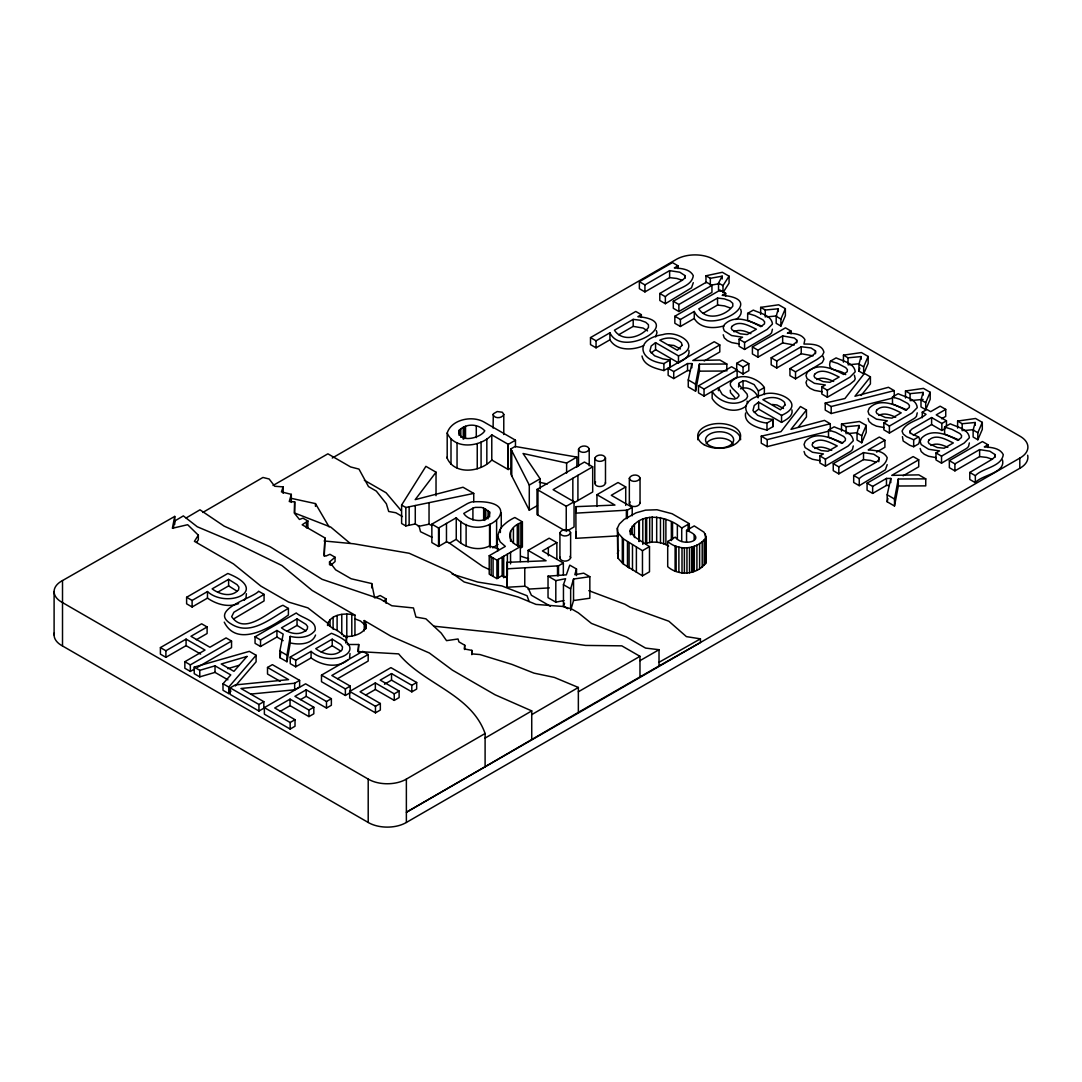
<?xml version="1.0" encoding="UTF-8"?>
<svg xmlns="http://www.w3.org/2000/svg" width="1082" height="1082" viewBox="0 0 1082 1082"><rect width="100%" height="100%" fill="white"/><g stroke="black" fill="none" stroke-linecap="round" stroke-linejoin="round"><path stroke-width="1.5" d="M202.794 512.449L262.94 477.46L269.161 479.001L274.72 486.264L283.146 486.886L281.428 491.891L291.301 494.352L289.259 501.561L294.683 501.845L294.399 513.206L299.43 519.441L302.946 518.143L307.883 520.983L307.883 528.03M794.31 345.009L782.665 342.913L757.968 357.168L752.409 353.949L752.409 346.943L757.968 350.162L782.665 335.907L794.31 338.003L796.704 340.046L796.65 342.02L790.306 346.74L771.182 357.79L771.182 364.796L776.741 368.015L801.235 353.733L813.082 355.856M771.182 357.79L776.741 361.009L801.235 346.727L811.04 347.971L815.49 350.879L815.422 352.867L813.123 355.045L789.955 368.624L789.955 375.63L795.527 378.849L822.225 362.605L823.929 359.238L823.023 356.235M307.883 520.983L302.176 524.784L324.938 537.916L324.1 555.134L325.75 556.094L329.956 554.295L335.055 557.244L335.055 561.572L330.646 565.318M324.248 556.351L324.938 537.916M431.853 524.148L465.936 504.455A19.435 11.226 0 0 1 472.009 501.859C531.938 498.423 483.749 547.086 456.252 517.791L438.548 528.016L431.853 524.148L431.853 542.582L438.548 546.451L446.474 541.879L448.651 542.569L482.707 566.441L489.551 569.659M515.465 440.198L508.27 444.35L491.783 434.842L491.783 460.012C480.787 472.252 454.629 475.363 447.191 458.213L447.191 433.043C451.383 419.424 472.036 415.326 483.735 421.872L515.465 440.198L515.465 446.907M447.191 458.213L447.285 456.875M345.821 643.087L346.538 637.46L337.111 630.292A19.368 11.185 0 0 1 328.089 623.503L307.87 607.868L288.556 602.065L260.803 586.052L233.482 563.898L194.422 541.338L198.331 535.184L187.659 524.702L172.376 528.273L174.729 516.412L62.513 580.561L62.513 645.968L368.205 822.455A26.59 15.351 0 0 0 406.372 822.455L1019.799 468.303A26.509 15.31 0 0 0 1027.657 455.238M347.281 644.493L358.737 644.507L357.844 651.54L398.663 653.88C423.576 684.324 471.022 693.792 485.101 733.501L485.101 766.705L406.372 812.284L1019.799 458.132A26.509 15.31 0 0 0 1019.799 436.1L714.093 259.612A26.347 15.202 0 0 0 675.939 259.612L332.269 458.024M358.385 651.891L358.737 644.507M186.118 517.98L199.967 509.811L224.109 526.109L270.311 546.87L322.098 579.316L380.201 599.022L391.86 605.758L413.459 607.949L415.948 617.065L425.889 618.809L441.226 633.119L446.528 640.639L458.038 638.989L458.944 641.897L464.746 645.237L464.232 648.943L471.82 650.363L472.252 653.907L479.962 654.556L511.881 664.375L533.981 673.126L554.363 677.427L578.356 687.462L578.356 712.375L485.101 766.705M255.054 636.784L260.532 639.949L276.924 630.481L283.173 634.093L279.859 651.093L279.859 657.653L286.96 661.751L286.96 655.205L290.233 636.378C298.591 638.434 309.452 637.853 315.051 630.468C317.148 620.297 301.77 618.174 296.265 612.98L255.054 636.784L255.054 643.33L260.532 646.495L276.924 637.028L283.173 640.639M286.96 661.751L290.233 642.924L290.233 636.378M690.424 370.599L687.543 370.571L673.721 378.565L668.149 375.346L668.149 368.34L673.721 371.559L687.543 363.566L691.871 363.606L688.26 379.944L688.26 386.95L695.577 391.184L695.577 384.178L699.391 364.147L726.82 364.012L726.82 371.018M695.577 391.184L699.391 371.153L699.391 364.147M894.503 506.024L894.503 499.018L898.317 479.001L925.746 478.866L925.746 485.872L898.317 486.007L894.503 506.024L887.186 501.805L887.186 494.799L890.797 478.447L886.469 478.42L872.647 486.4L867.074 483.181L867.074 490.187L872.647 493.406L886.469 485.426L889.35 485.439M279.859 657.653L280.752 653.014M173.255 528.395L174.729 520.983L183.345 515.898L197.276 526.772L235.24 542.785L281.983 565.575L312.252 590.515L354.95 615.131L354.95 635.459M497.679 551.063C496.841 541.784 496.395 530.748 504.483 524.337A48.244 27.848 0 0 1 514.843 517.494L522.39 521.862L522.39 547.032L520.875 547.871L520.875 522.701L522.39 521.862M681.714 541.487L681.714 528.057C667.675 515.627 638.596 510.663 630.035 531.37L635.364 537.429L649.498 546.613L649.498 571.796L642.465 575.854L623.394 564.074L617.795 557.974L617.362 528.205L619.35 524.04L624.098 519.441L636.054 512.841L645.521 510.149L657.004 509.757L672.098 513.734L689.315 523.674L689.315 530.383M745.606 412.972C743.51 424.225 758.55 427.985 766.976 430.081L773.048 426.565L773.048 419.559L765.934 418.369L757.671 415.312L752.95 410.605L754.249 405.507L758.617 402.139L781.542 415.38C808.524 403.802 775.902 387.762 761.674 395.079C735.016 401.855 745.498 420.722 766.976 423.076L773.048 419.559M887.186 501.805L887.903 498.532M327.427 625.18C330.064 613.805 345.51 612.696 354.95 615.131M364.242 630.914L364.242 620.554C371.234 632.064 352.259 638.137 343.454 636.108M902.429 436.628L903.172 441.01L909.813 445.297L913.681 446.731L918.686 443.836C922.121 434.342 914.669 437.277 910.3 432.624L910.219 430.785L912.085 428.918L931.602 417.544L941.854 423.468L946.466 420.79L946.466 426.403M315.552 635.026C312.238 644.602 298.618 644.98 290.233 642.924M760.66 307.369L778.648 304.786L785.37 308.668L785.37 315.673L780.893 326.047L776.186 323.329L776.186 316.323L778.283 308.789L765.258 310.02L760.66 307.369L760.66 314.375M843.446 355.153L861.421 352.57L868.143 356.451L868.143 363.457L863.666 373.845L858.959 371.126L858.959 364.12L861.056 356.573L848.031 357.804L843.446 355.153L843.446 362.159M858.959 371.126L859.798 368.11M841.512 424.076L859.487 421.493L866.209 425.375L866.209 432.381L861.745 442.768L857.039 440.049L857.039 433.043L859.135 425.497L846.11 426.727L841.512 424.076L841.512 431.082M905.485 390.981L923.46 388.397L930.182 392.279L930.182 399.285L925.705 409.659L920.998 406.94L920.998 399.934L923.108 392.401L910.07 393.632L905.485 390.981L905.485 397.987M957.611 421.074L975.585 418.491L982.307 422.372L982.307 429.378L977.83 439.752L973.124 437.033L973.124 430.027L975.22 422.494L962.196 423.725L957.611 421.074L957.611 428.08M493.081 428.039L493.311 413.811L497.233 411.552L502.346 412.242L503.779 414.392L503.779 434.531M503.779 414.392C502.454 418.491 494.258 418.964 493.081 414.609M578.518 466.085L578.518 449.3C579.844 445.202 588.04 444.716 589.217 449.071L589.217 465.869M559.921 532.899C561.247 528.8 569.443 528.327 570.62 532.682L570.62 557.852C569.294 561.95 561.098 562.437 559.921 558.082L559.921 532.899C561.098 537.254 569.294 536.78 570.62 532.682M589.217 449.071C587.905 453.169 579.695 453.656 578.518 449.3M559.921 558.082L560.151 557.271M594.789 458.308C596.114 454.21 604.311 453.723 605.487 458.078L605.487 483.262C604.162 487.36 595.966 487.847 594.789 483.478L594.789 458.308C595.966 462.663 604.162 462.176 605.487 458.078M594.789 483.478L595.6 481.923M629.345 478.312C630.671 474.214 638.867 473.727 640.044 478.095L640.044 503.265C638.718 507.363 630.522 507.85 629.345 503.495L629.345 478.312C630.522 482.667 638.718 482.18 640.044 478.095M629.345 503.495L630.157 501.926M570.647 588.865L573.541 579.019L589.839 576.706L589.839 598.224L573.541 600.537L570.647 610.383L570.647 588.865L563.452 584.699L565.602 578.708L555.81 580.628L548.033 576.151L548.033 597.67L555.81 602.16L563.965 600.551M548.033 576.151L566.319 574.853L569.768 565.142L576.49 568.997L574.812 574.704L583.698 573.162L589.839 576.706M349.594 657.91L350 653.528M567.779 608.72L563.452 606.231L564.52 603.229M738.56 387.045L738.992 383.014L743.05 380.905L745.917 380.891L754.127 384.583L758.414 390.981L764.365 387.545C757.657 377.131 738.154 371.369 730.269 383.15L730.512 385.598L732.379 388.289L738.519 394.321L739.087 395.714L737.18 398.068L734.408 399.136L728.429 398.271L722.235 394.47L718.407 387.843L718.407 390.656M806.793 380.445L805.982 382.555L807.037 385.679L810.148 388.357L814.435 390.345L822.117 391.765M459.106 430.325C457.564 443.417 480.219 438.697 484.79 430.798C477.825 423.427 466.099 423.292 459.106 430.325L459.106 435.356M706.221 537.213L706.221 562.397C697.89 574.731 678.887 576.611 667.702 566.67L667.702 541.487C678.887 551.428 697.89 549.548 706.221 537.213L704.044 532.222L694.252 525.92L686.556 530.356L686.556 542.109M780.893 326.047L780.893 319.041L785.37 308.668M863.666 373.845L863.666 366.839L868.143 356.451M861.745 442.768L861.745 435.762L866.209 425.375M925.705 409.659L925.705 402.653L930.182 392.279M977.83 439.752L977.83 432.746L982.307 422.372M655.706 336.921L656.977 332.566L656.328 330.565M617.362 553.389L618.688 550.603M720.761 291.329L718.529 290.044L718.529 283.038L722.194 276.167L710.319 278.304L705.964 275.788L705.964 282.794M432.232 537.389L420.519 531.722L419.086 526.163L415.272 523.972L405.831 525.933L401.611 523.499L401.611 505.051L425.889 466.342L436.032 472.198L436.032 495.691M196.762 542.217L198.331 539.756L198.331 535.184M729.065 276.167L729.065 283.173L722.992 292.627L722.992 285.621L729.065 276.167L722.343 272.285L705.964 275.788M436.032 472.198L415.19 499.641L463.028 487.238L473.74 493.419L473.74 501.818M828.677 431.163L767.206 446.623L761.255 443.187L761.255 436.181L780.988 431.637L800.437 406.521L806.455 409.983L790.996 429.351L824.484 420.398L830.286 423.752L830.286 430.758M798.205 427.322L806.455 417.003L806.455 409.983M892.636 398.068L831.179 413.527L825.228 410.092L825.228 403.086L844.947 398.528L864.41 373.412L870.415 376.888L854.956 396.242L888.457 387.302L894.259 390.656L894.259 397.662M861.15 395.512L870.415 383.894L870.415 376.888M244.289 600.199L245.979 598.089L246.385 593.707M194.233 667.121L199.778 670.326L215.02 665.836L230.777 674.925L223 683.729L223 690.275L228.775 693.616L228.775 687.07L256.096 655.259L249.347 651.35L194.233 667.121L194.233 673.68L199.778 676.872L215.02 672.382L227.91 679.821M228.775 693.616L230.966 691.073M235.335 685.988L256.096 661.805L256.096 655.259M383.583 601.389L386.085 598.941L380.161 595.519L374.642 597.873L371.721 583.563L351.136 578.762L335.636 569.822L329.537 561.91L335.055 557.244M520.875 522.701C507.35 527.8 505.28 542.136 520.334 546.64L520.334 561.544M669.988 360.063L663.915 363.566C637.447 360.387 634.918 338.761 662.941 334.595C677.738 329.767 703.111 346.199 678.482 355.87L655.557 342.642L651.188 345.997L649.89 351.095L654.61 355.802L662.874 358.872L669.988 360.063L669.988 367.068L663.915 370.571C655.638 368.435 643.858 365.73 642.005 355.992M651.188 353.002L655.557 349.648L655.557 342.642M492.716 547.844L498.045 544.435M754.249 412.512L758.617 409.145L758.617 402.139M746.458 405.75C736.085 414.555 718.908 409.456 712.159 398.46L712.159 391.454C718.908 402.45 736.085 407.549 746.458 398.744L747.594 396.485L747.107 394.105L738.56 384.245M447.191 433.043C454.629 450.193 480.787 447.069 491.783 434.842M735.814 319.555C739.209 317.553 742.698 313.307 740.67 309.222M347.89 660.02C337.151 668.676 321.516 665.457 311.075 657.937L295.711 666.81L290.233 663.645L290.233 657.085L331.444 633.295C374.967 650.566 330.456 669.014 311.075 651.391L295.711 660.25L290.233 657.085M233.915 618.769L264.076 600.943L264.076 594.397L258.598 591.232C253.797 597.954 207.338 609.869 231.413 624.125C251.173 636.581 272.069 617.2 288.407 608.449L288.407 614.995C273.029 626.045 237.607 648.997 224.245 622.15M913.357 435.167L931.602 424.55L941.854 430.474L945.316 428.472M485.101 738.073L531.735 710.901L531.735 739.533M531.735 714.634L578.356 687.462M62.513 580.561A25.846 14.918 0 0 0 62.513 602.593L368.205 779.094A26.59 15.351 0 0 0 406.372 779.094L485.101 733.501M273.043 485.48L327.887 453.818L350.609 466.937L358.981 469.101L368.489 486.589L376.32 491.106L386.355 503.739L388.695 511.475L395.863 512.76L402.409 516.547M682.215 280.292L676.832 278.466L669.623 277.641L644.926 291.91L639.367 288.691L639.367 281.685L672.436 262.588L678.008 265.807L678.008 268.606M639.367 281.685L644.926 284.904L669.623 270.635L679.834 272.231L684.92 275.558L684.974 277.722L682.661 280.022L659.804 293.479L659.804 300.485L665.362 303.704L691.52 287.812L693.292 282.659M678.008 265.807L674.343 267.917C680.984 268.417 689.829 268.877 693.292 275.653C691.696 287.934 672.679 288.935 665.362 296.698L659.804 293.479M590.502 337.598L596.06 340.816L609.923 332.81L609.923 339.816L596.06 347.822L590.502 344.603L590.502 337.598L635.783 311.454L641.342 314.673L641.342 317.472M633.2 319.366L614.454 330.199C622.326 342.521 640.99 337.543 648.47 327.454L648.443 324.722L645.724 322.26L640.098 320.218L633.2 319.366L633.2 326.372L618.782 334.703M641.342 314.673L637.88 316.674C687.638 320.786 622.569 359.779 609.923 332.81M673.302 301.283L706.384 282.186L711.942 285.391L711.942 292.397L678.874 311.508L673.302 308.289L673.302 301.283L678.874 304.488L711.942 285.391M186.618 597.278L227.842 573.474C271.352 590.745 226.855 609.193 207.474 591.57L192.109 600.442L186.618 597.278L186.618 603.824L192.109 606.988L207.474 598.116C216.4 604.27 228.099 607.773 238.581 603.594M674.843 316.255L680.416 319.474L694.265 311.467L694.265 318.473L680.416 326.48L674.843 323.261L674.843 316.255L720.125 290.111L725.684 293.33L725.684 296.13M228.613 579.357L212.14 588.865C219.605 594.464 231.386 597.791 238.567 589.893L238.919 587.12L237.093 584.672L228.613 579.357L228.613 585.903L217.631 592.246M717.542 298.037L698.796 308.857C706.668 321.178 725.332 316.201 732.812 306.111L732.784 303.393L730.079 300.918L724.453 298.889L717.542 298.037L717.542 305.043L703.124 313.361M725.684 293.33L722.221 295.332C771.98 299.457 706.911 338.436 694.265 311.467M200.657 654.083L186.077 645.656L165.898 657.315L160.406 654.15L160.406 647.604L201.631 623.8L207.108 626.965L207.108 633.511L196.329 639.733M537.429 505.537L529.287 510.231L510.839 474.105L510.839 448.922L515.113 446.46L576.895 457.091L576.895 467.167M761.944 326.196L747.662 320.38L747.662 313.374L753.315 310.101C759.902 313.266 771.669 315.295 772.44 324.032L767.206 329.374L744.578 342.439L739.047 339.234L739.047 346.24L744.578 349.445L769.857 334.595L771.588 332.823L772.426 329.226M160.406 647.604L165.898 650.769L186.077 639.11L205.025 650.066L184.846 661.711L184.846 668.257L190.337 671.422L194.598 668.96M207.108 626.965L190.946 636.297L209.908 647.252L226.07 637.907L231.548 641.071L231.548 647.631L197.438 667.323M264.076 594.397L233.915 612.223L231.67 616.659C244.938 636.365 269.905 610.289 282.929 605.284L288.407 608.449M668.149 368.34L714.228 341.736L719.801 344.942L719.801 351.961L704.179 360.969M655.557 349.648L678.482 362.876C682.999 360.198 690.316 356.83 688.896 350.406M719.801 344.942L692.818 360.522L719.882 360.008L726.82 364.012M491.783 460.012L508.27 469.534L511.15 467.87M739.047 339.234L742.577 337.205L731.662 335.555L724.264 330.876L723.209 327.765L724.426 324.586C734.489 314.145 750.259 320.691 760.808 326.669L764.447 323.897L764.636 321.868L762.932 319.839L754.871 315.606L747.662 313.374M184.846 661.711L190.337 664.875L231.548 641.071M472.915 508.175L463.772 513.45C468.763 521.889 489.93 524.378 489.578 511.908L483.654 508.188A8.156 4.707 0 0 0 481.192 507.39L475.512 507.377A9.292 5.369 0 0 0 472.915 508.175L472.915 519.928M752.409 346.943L785.478 327.846L791.05 331.065L791.05 333.865M791.05 331.065L787.385 333.188C793.498 333.391 801.316 333.635 804.9 339.532L803.967 344.062C810.729 343.981 822.198 343.914 823.929 352.232L822.225 355.586L817.289 359.278L795.527 371.843L789.955 368.624M736.707 363.322L742.482 359.995L748.825 363.66L748.825 370.666L743.05 373.993L736.707 370.342L736.707 363.322L743.05 366.987L748.825 363.66M698.472 385.841L731.554 366.744L737.126 369.963L737.126 376.969L704.044 396.066L698.472 392.847L698.472 385.841L704.044 389.06L737.126 369.963M540.134 488.861L540.134 478.785L523.052 453.507L566.616 463.028L576.895 457.091M297.036 618.863L281.482 627.844C288.732 633.511 300.147 636.662 307.302 629.048L307.613 626.6L306.003 624.395L297.036 618.863L297.036 625.41L287.149 631.131M529.287 510.231L529.287 485.061L540.134 478.785M564.831 530.653L537.01 514.599L537.01 489.429L584.442 462.041L592.693 466.815L592.693 491.985L574.109 502.724M449.273 543.34L456.252 539.309L456.252 517.791M592.693 466.815L553.091 489.673L574.055 501.778L574.055 526.961L567.536 530.721M251.024 694.049L294.656 689.789L299.619 686.921L299.619 680.375L294.656 683.242L240.961 688.477L263.832 701.677L263.832 708.223L258.95 711.036L230.168 694.414L230.168 687.868L235.254 684.933L288.569 679.618L267.511 667.459L267.511 674.018L280.143 681.308M267.511 667.459L272.38 664.646L299.619 680.375M332.228 639.178L315.755 648.686C323.207 654.285 335.001 657.599 342.169 649.714L342.521 646.941L340.708 644.493L332.228 639.178L332.228 645.724L321.246 652.067M537.01 489.429L566.238 506.295L574.055 501.778M506.606 577.68L502.156 575.583L496.922 578.613L489.213 574.163L489.213 555.715L505.348 546.396L500.209 541.92L497.679 536.172M596.953 506.444L596.953 494.69L618.038 482.518L625.721 486.954L625.721 505.416M845.705 374.642C840.795 368.732 826.134 372.451 830.435 361.158L836.102 357.885C842.675 361.05 854.442 363.079 855.213 371.829L849.979 377.158L827.365 390.223L821.82 387.031L821.82 394.037L827.365 397.229L849.979 384.164L854.374 380.607L855.213 378.835L854.388 375.197M489.213 555.715L496.922 560.165L520.334 546.64M625.721 486.954L611.289 495.286L632.213 507.363L632.213 515.749M230.168 687.868L258.95 704.49L263.832 701.677M528.097 561.964L528.097 550.373L549.169 538.2L556.851 542.623L556.851 559.408M280.292 711.307L290.044 705.68L308.938 716.595L313.821 713.795L313.821 707.236L308.938 710.049L290.044 699.134L274.733 707.98L295.021 719.692L295.021 726.238L290.152 729.052L264.373 714.174L264.373 707.628L305.597 683.824L331.363 698.702L331.363 705.261L326.494 708.074L306.206 696.348L300.553 699.608M368.178 654.502L331.836 675.479L350.243 686.11L350.243 692.656L345.374 695.469L321.489 681.687L321.489 675.127L362.7 651.337L368.178 654.502L368.178 661.048L337.652 678.671M821.82 387.031L825.35 384.989L814.435 383.339L807.037 378.659L805.982 375.549L807.213 372.384C817.262 361.929 833.032 368.475 843.581 374.453L847.22 371.681L847.409 369.652L845.705 367.623L837.644 363.39L830.435 361.158M556.851 542.623L542.42 550.954L563.343 563.032L563.343 574.623M331.363 698.702L326.494 701.515L306.206 689.802L294.913 696.321L313.821 707.236M504.942 577.058L507.377 575.651L507.377 554.133M596.953 494.69L614.955 505.078L575.867 506.66L575.976 513.139L627.371 510.149L632.213 507.363M758.617 409.145L781.542 422.386C786.059 419.694 793.377 416.327 791.956 409.916M550.319 606.191L531.384 595.249L528.03 587.769L524.77 586.241L507.12 587.255L507.12 568.821L558.501 565.832L563.343 563.032M321.489 675.127L345.374 688.923L350.243 686.11M264.373 707.628L290.152 722.506L295.021 719.692M365.608 695.104L375.346 689.477L394.254 700.392L399.123 697.579L399.123 691.033L394.254 693.846L375.346 682.931L360.049 691.777L380.337 703.489L380.337 710.035L375.468 712.849L349.689 697.971L349.689 691.425L390.913 667.621L416.678 682.499L416.678 689.045L411.809 691.858L391.522 680.145L384.462 684.23M416.678 682.499L411.809 685.312L391.522 673.599L380.228 680.118L399.123 691.033M842.797 442.903L828.514 437.087L828.514 430.081L834.168 426.808C840.755 429.973 852.508 432.002 853.292 440.753L848.058 446.082L825.431 459.147L819.899 455.955L819.899 462.961L825.431 466.153L850.709 451.302L852.44 449.53L853.279 445.946M906.77 409.808L892.488 403.978L892.488 396.972L898.141 393.713C904.714 396.878 916.481 398.906 917.252 407.643L912.031 412.986L889.404 426.051L883.859 422.846L883.859 429.852L889.404 433.057L914.682 418.207L916.413 416.435L917.238 412.837M617.362 528.205L617.795 532.804L623.394 538.89L642.465 550.67L649.498 546.613M681.714 528.057L689.315 523.674M349.689 691.425L375.468 706.303L380.337 703.489M667.702 541.487L675.249 537.132C683.121 548.087 709.684 539.323 686.556 530.356M819.899 455.955L823.416 453.913L812.501 452.262L805.116 447.583L804.048 444.472L805.279 441.307C815.341 430.852 831.098 437.398 841.661 443.377L845.285 440.604L845.488 438.575L843.784 436.546L835.723 432.313L828.514 430.081M883.859 422.846L887.389 420.817L876.474 419.167L869.089 414.487L868.021 411.376L869.252 408.198C879.314 397.743 895.071 404.303 905.634 410.281L909.259 407.508L909.448 405.48L907.744 403.451L899.697 399.204L892.488 396.972M876.109 462.271L870.712 460.445L863.517 459.62L838.821 473.875L833.248 470.67L833.248 463.664L879.328 437.06L884.9 440.266L884.9 447.272L876.569 452.087M922.27 417.76L922.27 412.161L926.895 409.496L930.655 411.66L940.163 406.183L945.736 409.388L945.736 416.394L941.651 418.748M833.248 463.664L838.821 466.869L863.517 452.614L873.715 454.21L878.814 457.537L878.854 459.688L876.555 462L853.684 475.458L853.684 482.464L859.257 485.683L885.414 469.777L887.186 464.638M884.9 440.266L868.224 449.896C874.878 450.396 883.71 450.856 887.186 457.632C885.59 469.913 866.574 470.913 859.257 478.677L853.684 475.458M945.736 409.388L936.228 414.879L946.466 420.79M922.27 412.161L926.03 414.338C919.091 420.573 905.932 421.912 902.063 431.109L903.172 434.004L906.581 436.709L913.681 439.725L918.686 436.83M958.895 439.901L944.6 434.071L944.6 427.065L950.267 423.806C956.84 426.971 968.606 428.999 969.377 437.737L964.157 443.079L941.529 456.131L935.984 452.939L935.984 459.945L941.529 463.15L966.808 448.3L968.539 446.528L969.364 442.93M867.074 483.181L913.154 456.577L918.726 459.796L918.726 466.802L903.105 475.823M918.726 459.796L891.744 475.377L918.807 474.863L925.746 478.866M935.984 452.939L939.514 450.91L928.599 449.26L921.215 444.58L920.146 441.47L921.377 438.291C931.426 427.836 947.196 434.396 957.759 440.374L961.384 437.588L961.573 435.573L959.869 433.544L951.822 429.297L944.6 427.065M992.194 459.268L986.811 457.429L979.616 456.618L954.906 470.873L949.347 467.654L949.347 460.648L982.429 441.551L987.988 444.77L987.988 447.569M949.347 460.648L954.906 463.867L979.616 449.612L989.814 451.194L994.913 454.521L994.953 456.685L992.64 458.998L969.783 472.455L969.783 479.461L975.342 482.667C981.347 474.917 1005.733 473.253 1002.5 460.012M987.988 444.77L984.322 446.893C990.977 447.38 999.809 447.84 1003.271 454.616C1001.675 466.91 982.659 467.897 975.342 475.661L969.783 472.455M578.356 691.777L639.976 656.328L639.976 676.926M639.976 660.669L659.019 649.714L659.019 665.957L578.356 712.375M659.019 662.306L700.433 638.853L700.433 642.519L659.019 665.957M498.599 548.953L489.564 545.991C478.46 551.428 464.773 547.925 456.252 539.309M733.948 331.809C739.371 328.806 745.714 331.281 750.867 333.621M816.721 379.606C822.144 376.59 828.487 379.079 833.64 381.419M878.773 415.42C884.183 412.418 890.54 414.893 895.68 417.233M814.8 448.53C820.224 445.513 826.567 448.002 831.706 450.342M930.899 445.513C936.309 442.511 942.652 444.986 947.805 447.326M643.695 345.645C632.929 350.338 616.74 351.231 609.923 339.816M740.534 388.817C747.419 385.787 756.061 390.832 758.117 397.811M668.622 545.964C661.684 542.109 653.149 540.851 645.575 543.543L645.575 518.359M227.666 668.676L238.946 665.362M825.228 403.086L831.179 406.521L894.259 390.656M761.255 436.181L767.206 439.617L830.286 423.752M723.79 325.898C713.836 328.914 700.04 328.59 694.265 318.473M401.611 505.051L405.831 507.485L473.74 493.419M418.328 526.42L429.04 524.202L431.677 525.487M711.807 285.039L719.232 283.7M766.881 316.864L776.66 315.944M848.031 364.81L859.433 363.741M910.07 400.638L923.108 399.407M847.733 433.584L857.512 432.665M963.819 430.568L973.597 429.649M575.867 531.844L575.976 538.322L617.971 535.874M528.043 589.122L549.318 587.891M507.12 587.255L506.998 562.342L546.085 560.76L528.097 550.373M699.391 371.153L725.197 371.031M324.1 540.973L353.868 543.8L409.172 553.267L449.882 571.567L464.164 581.981L518.21 597.048L536.009 604.405L562.437 606.434L571.539 608.909L578.329 612.831L591.435 623.408L626.248 636.933L645.535 648.077L659.019 649.714M433.625 626.167L494.122 632.524L585.551 645.427L621.798 645.846L639.976 656.328M669.122 344.969L673.897 345.469L680.416 348.972M772.183 404.465L776.957 404.979L783.476 408.482M739.344 343.968L731.662 342.561L727.375 340.573L724.264 337.882L723.209 334.771M884.156 427.579L876.474 426.173L872.2 424.171L869.089 421.493L868.021 418.382M936.282 457.672L928.599 456.266L924.312 454.264L921.215 451.586L920.146 448.475M820.197 460.689L812.501 459.268L808.227 457.28L805.116 454.589L804.048 451.478M717.542 305.043L724.453 305.895L730.079 307.924M633.2 326.372L643.141 328.076L647.536 330.916M700.433 638.853L686.407 636.622L668.852 621.23L630.333 607.354L624.909 604.216L588.824 590.664M291.22 498.342L315.471 503.603L329.063 526.839M539.188 482.207L547.262 483.979M354.95 618.863L360.482 621L364.242 624.273M452.168 574.082L477.635 582.035L501.886 585.93L527.083 595.749L529.098 601.565M521.105 556.337L528.625 558.812M531.735 710.901L495.042 694.766L452.438 670.164L429.365 653.001L390.967 636.216L364.242 620.554M718.529 283.038L722.992 285.621M776.186 316.323L780.893 319.041M858.959 364.12L863.666 366.839M920.998 399.934L925.705 402.653M973.124 430.027L977.83 432.746M857.039 433.043L861.745 435.762M669.988 367.068L669.663 359.873M773.048 426.565L772.724 419.37M688.26 379.944L695.577 384.178M887.186 494.799L894.503 499.018M364.35 480.232L386.125 492.797L401.192 510.636M228.613 585.903L237.093 591.218M297.036 625.41L306.003 630.955M332.228 645.724L340.708 651.039M279.859 651.093L286.96 655.205M223 683.729L228.775 687.07M350.027 543.259L330.754 527.083L294.588 513.003L294.683 501.845M734.786 397.567L730.512 392.604L730.269 390.156M569.998 556.324L570.62 557.852M510.839 448.922L529.287 485.061M705.883 561.098L706.221 562.397M747.107 401.111L747.594 403.491M639.908 502.467L640.044 503.265M605.352 482.464L605.487 483.262M506.998 562.342L507.12 568.821M1019.799 458.132L1019.799 468.303M994.913 454.521L994.913 457.321M979.616 449.612L979.616 456.618M975.342 475.661L975.342 482.667M975.22 422.494L975.22 425.294M962.196 423.725L962.196 430.731M954.906 463.867L954.906 470.873M941.854 423.468L941.854 430.474M941.529 456.131L941.529 463.15M931.602 417.544L931.602 424.55M923.108 392.401L923.108 395.2M913.681 439.725L913.681 446.731M910.219 430.785L910.219 433.584M910.07 393.632L910.07 399.231M898.317 479.001L898.317 486.007M890.797 478.447L890.797 482.653M889.404 426.051L889.404 433.057M886.469 478.42L886.469 485.426M878.814 457.537L878.814 461.73M872.647 486.4L872.647 493.406M863.517 452.614L863.517 459.62M861.056 356.573L861.056 359.373M859.257 478.677L859.257 485.683M859.135 425.497L859.135 428.296M848.031 357.804L848.031 363.417M846.11 426.727L846.11 433.733M838.821 466.869L838.821 473.875M831.179 406.521L831.179 413.527M827.365 390.223L827.365 397.229M825.431 459.147L825.431 466.153M815.49 350.879L815.49 353.679M801.235 346.727L801.235 353.733M796.704 340.046L796.704 342.845M795.527 371.843L795.527 378.849M782.665 335.907L782.665 342.913M781.542 415.38L781.542 422.386M778.283 308.789L778.283 311.589M776.741 361.009L776.741 368.015M767.206 439.617L767.206 446.623M766.976 423.076L766.976 430.081M765.258 310.02L765.258 317.026M764.365 387.545L764.365 394.551M758.414 390.981L758.414 396.58M757.968 350.162L757.968 357.168M744.578 342.439L744.578 349.445M743.05 366.987L743.05 373.993M743.05 380.905L743.05 387.911M722.194 276.167L722.194 278.967M710.319 278.304L710.319 285.31M705.667 538.538L705.667 563.708M705.396 534.008L705.396 537.362M704.179 540.053L704.179 565.237M704.044 389.06L704.044 396.066M702.204 541.663L702.204 566.833M699.608 543.489L699.608 568.672M696.916 545.044L696.916 570.228M694.319 546.194L694.319 571.364M694.184 534.765L694.184 539.796M693.116 546.64L693.116 571.823M691.871 363.606L691.871 367.812M691.696 547.167L691.696 572.351M689.518 547.641L689.518 572.824M688.111 524.364L688.111 531.073M687.543 363.566L687.543 370.571M686.948 548.074L686.948 573.257M684.92 275.558L684.92 278.358M684.379 548.047L684.379 573.217M682.012 547.844L682.012 573.027M680.416 319.474L680.416 326.48M678.887 546.965L678.887 572.148M678.874 304.488L678.874 311.508M678.482 355.87L678.482 362.876M677.359 525.541L677.359 538.971M676.142 546.207L676.142 571.377M675.114 545.774L675.114 570.944M673.721 371.559L673.721 378.565M672.544 522.768L672.544 539.553M671.354 522.16L671.354 540.621M669.623 270.635L669.623 277.641M665.89 519.401L665.89 544.571M665.362 296.698L665.362 303.704M663.915 363.566L663.915 370.571M663.618 518.63L663.618 543.8M660.466 517.561L660.466 542.745M656.679 517.074L656.679 542.258M652.203 516.858L652.203 542.041M649.687 517.385L649.687 542.569M646.671 518.021L646.671 543.205M644.926 284.904L644.926 291.91M642.816 519.225L642.816 544.408M642.465 550.67L642.465 575.854M639.367 521.226L639.367 541.365M639.016 521.429L639.016 541.568M636.392 547.167L636.392 572.351M634.417 524.08L634.417 537.511M632.483 544.909L632.483 570.092M632.159 526.163L632.159 534.549M630.603 528.652L630.603 533.697M630.387 529.707L630.387 534.738M629.088 542.948L629.088 568.131M627.479 541.812L627.479 566.982M627.371 510.149L627.371 518.548M626.37 510.217L626.37 518.603M623.394 538.89L623.394 564.074M622.326 537.727L622.326 562.897M617.795 532.804L617.795 557.974M596.06 340.816L596.06 347.822M577.923 475.336L577.923 500.52M576.49 568.997L576.49 575.61M575.867 506.66L575.976 538.322M573.541 579.019L573.541 600.537M572.838 478.285L572.838 501.778M566.616 463.028L566.616 473.091M566.238 506.295L566.238 531.478M563.452 584.699L563.452 606.231M558.501 565.832L558.501 575.759M557.514 565.886L557.514 575.827M555.81 580.628L555.81 602.16M548.344 547.546L548.344 555.823M537.957 489.97L537.957 515.14M524.77 567.793L524.77 586.241M518.805 523.999L518.805 545.815M518.237 524.351L518.237 546.167M518.048 524.486L518.048 546.315M517.291 525.095L517.291 545.233M513.423 528.165L513.423 543.272M511.745 450.694L511.745 475.877M510.542 531.357L510.542 541.284M510.555 552.293L510.555 563.884M508.27 444.35L508.27 469.534M507.891 444.134L507.891 469.317M503.712 556.243L503.712 577.761M502.873 556.73L502.873 576.598M502.156 557.149L502.156 575.583M501.264 512.787L501.264 527.894M500.357 529.206L500.357 532.52M498.369 559.326L498.369 577.774M496.922 560.165L496.922 578.613M496.611 520.361L496.611 545.531M493.067 557.933L493.067 576.381M491.147 556.824L491.147 575.272M490.105 524.215L490.105 547.708M489.578 511.908L489.578 516.953M489.564 524.472L489.564 545.991M488.05 510.515L488.05 518.9M486.832 438.616L486.832 463.786M485.777 509.203L485.777 519.265M484.844 508.716L484.844 520.469M483.654 508.188L483.654 519.928M481.084 441.929L481.084 467.113M477.243 443.579L477.243 468.749M476.283 425.889L476.283 437.642M471.82 650.363L471.82 654.678M466.112 524.459L466.112 545.977M465.517 426.335L465.517 438.088M464.746 645.237L464.746 649.565M464.259 426.917L464.259 438.67M463.258 427.444L463.258 439.197M460.81 428.851L460.81 437.25M460.756 521.375L460.756 542.894M457.05 442.673L457.05 467.857M451.005 439.076L451.005 464.259M446.474 523.431L446.474 541.879M438.954 527.786L438.954 546.221M438.548 528.016L438.548 546.451M429.04 502.684L429.04 524.202M415.272 505.524L415.272 523.972M411.809 685.312L411.809 691.858M409.145 506.795L409.145 525.243M406.372 779.094L406.372 822.455M405.831 507.485L405.831 525.933M394.254 693.846L394.254 700.392M391.522 673.599L391.522 680.145M386.085 598.941L386.085 603.283M375.346 682.931L375.346 689.477M375.468 706.303L375.468 712.849M371.721 583.563L371.721 587.905M368.205 779.094L368.205 822.455M366.149 625.18L366.149 628.547M365.5 622.285L365.5 629.021M351.799 614.387L351.799 636.284M346.795 614.008L346.795 637.582M346.538 637.46L346.538 642.032M345.374 688.923L345.374 695.469M341.777 614.387L341.777 634.593M337.111 615.496L337.111 630.657M333.094 617.281L333.094 629.075M330.024 619.594L330.024 626.329M329.537 561.91L329.537 564.804M328.089 622.285L328.089 625.653M326.494 701.515L326.494 708.074M315.471 503.603L315.471 506.376M311.075 651.391L311.075 657.937M308.938 710.049L308.938 716.595M306.463 522.295L306.463 527.935M306.206 689.802L306.206 696.348M295.711 660.25L295.711 666.81M294.656 683.242L294.656 689.789M291.301 494.352L291.301 502.427M290.044 699.134L290.044 705.68M290.152 722.506L290.152 729.052M283.146 486.886L283.146 493.351M276.924 630.481L276.924 637.028M260.532 639.949L260.532 646.495M258.95 704.49L258.95 711.036M215.02 665.836L215.02 672.382M207.474 591.57L207.474 598.116M199.778 670.326L199.778 676.872M192.109 600.442L192.109 606.988M190.337 664.875L190.337 671.422M186.077 639.11L186.077 645.656M174.729 516.412L174.729 524.351M165.898 650.769L165.898 657.315M54.1 591.583L54.1 634.945M62.513 645.968A25.846 14.918 0 0 1 54.343 632.889M706.167 443.782A14.066 8.115 0 0 1 720.166 438.088A14.066 8.115 0 0 1 733.298 444.432M697.728 439.752A21.437 12.375 0 0 1 719.165 427.376A21.437 12.375 0 0 1 740.602 439.752M731.851 326.48L731.256 328.211L732.135 329.969L740.399 333.838L747.189 334.541L756.372 329.239C749.15 325.871 739.047 319.717 731.851 326.48M814.638 374.264L814.029 375.995L814.908 377.767L823.172 381.635L829.962 382.325L839.145 377.023C831.923 373.655 821.82 367.515 814.638 374.264M812.704 443.187L812.109 444.918L812.988 446.69L821.238 450.558L828.041 451.248L837.225 445.946C829.989 442.579 819.886 436.438 812.704 443.187M876.677 410.092L876.082 411.823L876.961 413.581L885.211 417.449L892.014 418.139L901.184 412.851C893.962 409.469 883.859 403.329 876.677 410.092M928.802 440.185L928.194 441.916L929.073 443.674L937.337 447.542L944.126 448.232L953.31 442.944C946.087 439.562 935.984 433.422 928.802 440.185M682.066 345.361L677.332 350.284L659.831 340.181C666.728 336.867 675.885 337.097 681.457 342.818L682.066 345.361M785.126 404.857L780.393 409.78L762.891 399.677C769.789 396.377 778.945 396.594 784.518 402.315L785.126 404.857M246.994 656.449L233.928 671.34L221.228 664.01L246.994 656.449M704.003 444.661A21.437 12.375 0 0 0 739.872 439.116A21.437 12.375 0 0 0 713.62 423.955A21.437 12.375 0 0 0 704.003 444.661M712.051 446.731A14.066 8.115 0 0 0 733.637 440.225A14.066 8.115 0 0 0 713.065 432.692A14.066 8.115 0 0 0 712.051 446.731"/></g></svg>
